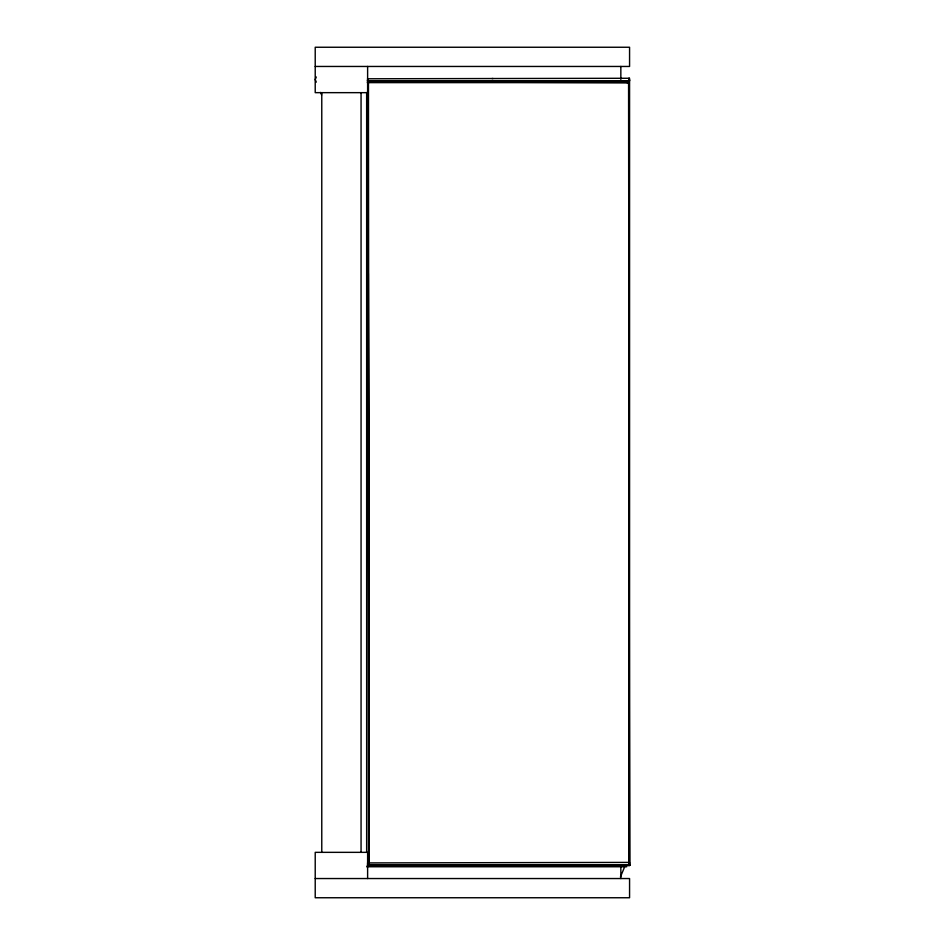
<?xml version="1.0" encoding="UTF-8"?>
<svg xmlns="http://www.w3.org/2000/svg" width="945" height="945" viewBox="0 0 945 945"><rect width="100%" height="100%" fill="white"/><g stroke="black" fill="none" stroke-linecap="round" stroke-linejoin="round"><path stroke-width="1.42" d="M536.039 865.124L629.76 865.372L368.621 864.663L367.983 81.861L369.093 81.861L367.9 81.884L629.134 82.593M368.621 864.663L368.266 81.861M368.467 81.861L368.904 864.663M629.701 864.167L629.783 865.396L628.602 865.396M316.291 76.982L315.217 79.557L316.291 82.132M620.416 877.019L624.68 866.73M628.98 78.281L629.535 80.833L367.617 81.305L367.605 78.742M367.581 862.915L628.98 862.407L628.98 864.97L367.617 865.443L367.605 862.88M484.289 81.105L491.979 81.093M629.535 862.407L629.193 864.97L629.063 82.581M484.289 865.242L491.979 865.23M367.581 78.778L629.547 78.27L629.476 80.833M315.217 66.457L629.571 66.457L629.571 47.25L315.217 47.25L315.217 92.657L367.617 92.657L367.617 66.457M491.967 78.541L493.066 78.541M367.274 80.88L627.657 80.868L627.645 82.628L367.274 82.628M369.105 863.447L367.924 81.861M367.274 865.419L629.571 865.443L629.571 79.557M366.648 866.754L626.724 866.754M315.217 878.543L629.571 878.543L629.571 897.75L315.217 897.75L315.217 852.343L367.617 852.343L367.617 878.543M320.544 92.421L321.619 94.996M367.924 92.208L368.077 157.071M368.349 273.53L369.022 564.106M629.193 78.27L629.193 80.833M628.779 82.581L629.535 864.97M628.579 82.581L629.476 864.97M627.256 80.868L627.256 82.617M627.031 80.868L627.031 82.617M620.841 66.457L620.841 79.557M620.841 865.443L620.841 878.543M366.648 92.504L366.648 852.331M361.061 92.657L361.061 852.343M321.772 92.657L321.772 852.343"/></g></svg>
